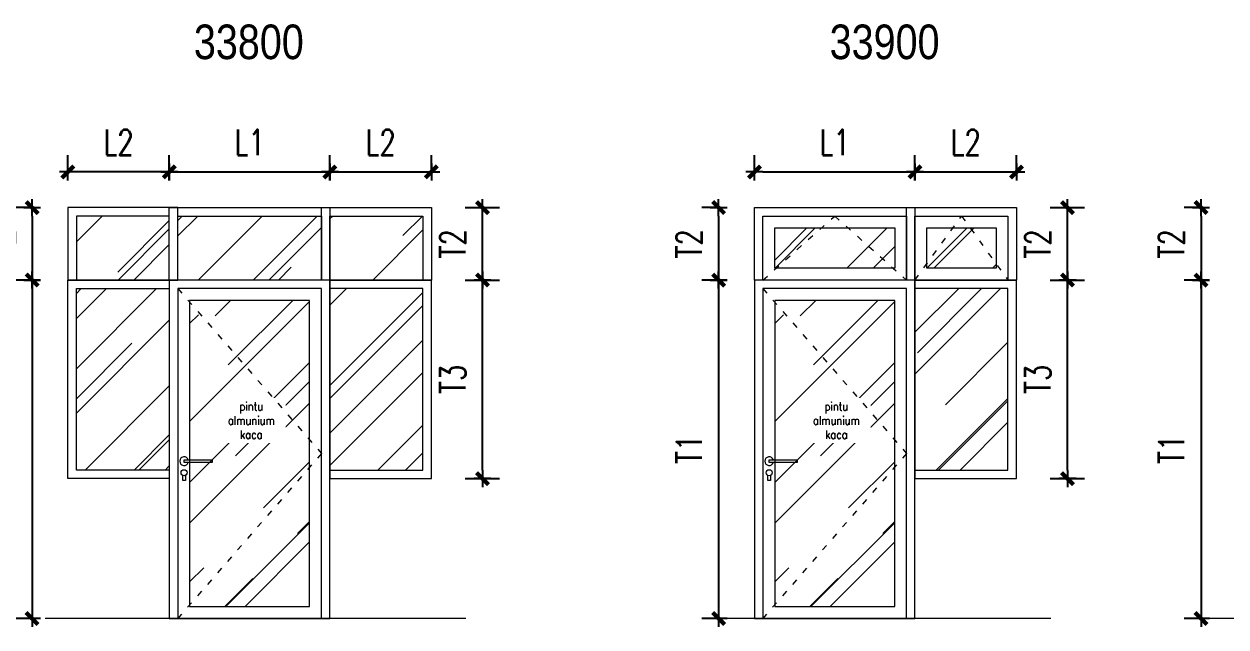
# Model space of a CAD drawing. Header units: centimetres. Extents: x 241563 to 294181, y -34797 to 61752.
# Drawn here: x 255805 to 262915, y -2270 to 1293 of the extents above; entities that cross this region are included whole.
import ezdxf

# ---------------------------------------------------------------- set-up
doc = ezdxf.new("R2010")
doc.units = ezdxf.units.CM
doc.header["$MEASUREMENT"] = 0
doc.linetypes.add('ACAD_ISO03W100', pattern=[30, 12, -18])
doc.layers.add('0.00', color=130, linetype='Continuous', lineweight=0)
doc.layers.add('0.09', color=30, linetype='Continuous', lineweight=9)
doc.styles.add('51DIM', font='SIMPLEX.shx', dxfattribs={"width": 0.85})
doc.styles.add('ISO', font='ARIALN.TTF')
doc.styles.add('TEXT', font='simplex.shx', dxfattribs={"width": 0.75})
doc.dimstyles.new('D100B', dxfattribs={"dimscale": 100, "dimtxt": 1.5, "dimasz": 0.5, "dimexe": 1, "dimexo": 2, "dimgap": 1, "dimtad": 1, "dimdec": 0, "dimzin": 0, "dimdsep": 46, "dimtxsty": 'TEXT', "dimblk1": 'tick', "dimblk2": 'tick', "dimsah": 1, "dimcen": 0, "dimclre": 15, "dimadec": 0, "dimazin": 0, "dimtfac": 1, "dimtdec": 0, "dimtix": 1, "dimtmove": 2, "dimatfit": 3, "dimldrblk": 'tick', "dimfxl": 1, "dimtolj": 1, "dimtzin": 0, "dimarcsym": 0})

# ---------------------------------------------------------------- blocks, each defined once
blk = doc.blocks.new('tick')
for p, q in [((-1, 0), (1, 0)), ((0, 1), (0, -1))]:
    blk.add_line(p, q)
at = {"const_width": 0.5}
blk.add_lwpolyline([(-0.71, -0.71), (0.71, 0.71)], dxfattribs=at)
blk = doc.blocks.new('*D277')
at = {"color": 15, "linetype": 'Continuous', "lineweight": -2, "ltscale": 2, "transparency": 16777216}
for p, q in [((256664.1, 408.3), (256664.1, 519)), ((257614.1, 408.3), (257614.1, 519))]:
    blk.add_line(p, q, dxfattribs=at)
at = {"color": 0, "linetype": 'Continuous', "lineweight": -2, "ltscale": 2, "transparency": 16777216}
blk.add_line((256714.1, 419), (257564.1, 419), dxfattribs=at)
at = {"layer": 'Defpoints', "color": 0, "linetype": 'Continuous', "ltscale": 2, "transparency": 16777216}
for p in [(257614.1, 419), (256664.1, 208.3), (257614.1, 208.3)]:
    blk.add_point(p, dxfattribs=at)
at = {"color": 0, "linetype": 'Continuous', "lineweight": -2, "ltscale": 2, "transparency": 16777216, "xscale": 50, "yscale": 50, "zscale": 50, "rotation": 180}
blk.add_blockref('tick', (256664.1, 419), dxfattribs=at)
at = {"color": 0, "linetype": 'Continuous', "lineweight": -2, "ltscale": 2, "transparency": 16777216, "xscale": 50, "yscale": 50, "zscale": 50}
blk.add_blockref('tick', (257614.1, 419), dxfattribs=at)
at = {"color": 0, "linetype": 'Continuous', "ltscale": 2, "transparency": 16777216, "insert": (257139.1, 594), "char_height": 150, "attachment_point": 5, "style": 'TEXT'}
blk.add_mtext('\\A1;L1', dxfattribs=at)
blk = doc.blocks.new('*D278')
at = {"color": 15, "linetype": 'Continuous', "lineweight": -2, "ltscale": 2, "transparency": 16777216}
for p, q in [((257614.1, 408.3), (257614.1, 519)), ((258214.1, 408.3), (258214.1, 519))]:
    blk.add_line(p, q, dxfattribs=at)
at = {"color": 0, "linetype": 'Continuous', "lineweight": -2, "ltscale": 2, "transparency": 16777216}
blk.add_line((257664.1, 419), (258164.1, 419), dxfattribs=at)
at = {"layer": 'Defpoints', "color": 0, "linetype": 'Continuous', "ltscale": 2, "transparency": 16777216}
for p in [(258214.1, 419), (257614.1, 208.3), (258214.1, 208.3)]:
    blk.add_point(p, dxfattribs=at)
at = {"color": 0, "linetype": 'Continuous', "lineweight": -2, "ltscale": 2, "transparency": 16777216, "xscale": 50, "yscale": 50, "zscale": 50, "rotation": 180}
blk.add_blockref('tick', (257614.1, 419), dxfattribs=at)
at = {"color": 0, "linetype": 'Continuous', "lineweight": -2, "ltscale": 2, "transparency": 16777216, "xscale": 50, "yscale": 50, "zscale": 50}
blk.add_blockref('tick', (258214.1, 419), dxfattribs=at)
at = {"color": 0, "linetype": 'Continuous', "ltscale": 2, "transparency": 16777216, "insert": (257914.1, 594), "char_height": 150, "attachment_point": 5, "style": 'TEXT'}
blk.add_mtext('\\A1;L2', dxfattribs=at)
blk = doc.blocks.new('*D279')
at = {"color": 15, "linetype": 'Continuous', "lineweight": -2, "ltscale": 2, "transparency": 16777216}
for p, q in [((256064.1, 408.3), (256064.1, 519)), ((256664.1, 408.3), (256664.1, 519))]:
    blk.add_line(p, q, dxfattribs=at)
at = {"color": 0, "linetype": 'Continuous', "lineweight": -2, "ltscale": 2, "transparency": 16777216}
blk.add_line((256614.1, 419), (256114.1, 419), dxfattribs=at)
at = {"layer": 'Defpoints', "color": 0, "linetype": 'Continuous', "ltscale": 2, "transparency": 16777216}
for p in [(256064.1, 419), (256064.1, 208.3), (256664.1, 208.3)]:
    blk.add_point(p, dxfattribs=at)
at = {"color": 0, "linetype": 'Continuous', "lineweight": -2, "ltscale": 2, "transparency": 16777216, "xscale": 50, "yscale": 50, "zscale": 50, "rotation": 180}
blk.add_blockref('tick', (256064.1, 419), dxfattribs=at)
at = {"color": 0, "linetype": 'Continuous', "lineweight": -2, "ltscale": 2, "transparency": 16777216, "xscale": 50, "yscale": 50, "zscale": 50}
blk.add_blockref('tick', (256664.1, 419), dxfattribs=at)
at = {"color": 0, "linetype": 'Continuous', "ltscale": 2, "transparency": 16777216, "insert": (256364.1, 594), "char_height": 150, "attachment_point": 5, "style": 'TEXT'}
blk.add_mtext('\\A1;L2', dxfattribs=at)
blk = doc.blocks.new('*D280')
at = {"color": 15, "linetype": 'Continuous', "lineweight": -2, "ltscale": 2, "transparency": 16777216}
for p, q in [((255864.1, -220), (255752.5, -220)), ((255864.1, -2220), (255752.5, -2220))]:
    blk.add_line(p, q, dxfattribs=at)
at = {"color": 0, "linetype": 'Continuous', "lineweight": -2, "ltscale": 2, "transparency": 16777216}
blk.add_line((255852.5, -270), (255852.5, -2170), dxfattribs=at)
at = {"layer": 'Defpoints', "color": 0, "linetype": 'Continuous', "ltscale": 2, "transparency": 16777216}
for p in [(256064.1, -220), (255852.5, -2220), (256064.1, -2220)]:
    blk.add_point(p, dxfattribs=at)
at = {"color": 0, "linetype": 'Continuous', "lineweight": -2, "ltscale": 2, "transparency": 16777216, "xscale": 50, "yscale": 50, "zscale": 50}
for p, rotation in [((255852.5, -220), 90), ((255852.5, -2220), 270)]:
    blk.add_blockref('tick', p, dxfattribs=dict(at, rotation=rotation))
at = {"color": 0, "linetype": 'Continuous', "ltscale": 2, "transparency": 16777216, "insert": (255677.5, -1220), "char_height": 150, "attachment_point": 5, "rotation": 90, "style": 'TEXT'}
blk.add_mtext('\\A1;T1', dxfattribs=at)
blk = doc.blocks.new('*D281')
at = {"color": 15, "linetype": 'Continuous', "lineweight": -2, "ltscale": 2, "transparency": 16777216}
for p, q in [((255864.1, 208.3), (255752.5, 208.3)), ((255864.1, -220), (255752.5, -220))]:
    blk.add_line(p, q, dxfattribs=at)
at = {"color": 0, "linetype": 'Continuous', "lineweight": -2, "ltscale": 2, "transparency": 16777216}
blk.add_line((255852.5, 158.3), (255852.5, -170), dxfattribs=at)
at = {"layer": 'Defpoints', "color": 0, "linetype": 'Continuous', "ltscale": 2, "transparency": 16777216}
for p in [(256064.1, 208.3), (255852.5, -220), (256064.1, -220)]:
    blk.add_point(p, dxfattribs=at)
at = {"color": 0, "linetype": 'Continuous', "lineweight": -2, "ltscale": 2, "transparency": 16777216, "xscale": 50, "yscale": 50, "zscale": 50}
for p, rotation in [((255852.5, 208.3), 90), ((255852.5, -220), 270)]:
    blk.add_blockref('tick', p, dxfattribs=dict(at, rotation=rotation))
at = {"color": 0, "linetype": 'Continuous', "ltscale": 2, "transparency": 16777216, "insert": (255677.5, -5.8), "char_height": 150, "attachment_point": 5, "rotation": 90, "style": 'TEXT'}
blk.add_mtext('\\A1;T2', dxfattribs=at)
blk = doc.blocks.new('*D282')
at = {"color": 15, "linetype": 'Continuous', "lineweight": -2, "ltscale": 2, "transparency": 16777216}
for p, q in [((259925.1, -220), (259813.4, -220)), ((259925.1, -2220), (259813.4, -2220))]:
    blk.add_line(p, q, dxfattribs=at)
at = {"color": 0, "linetype": 'Continuous', "lineweight": -2, "ltscale": 2, "transparency": 16777216}
blk.add_line((259913.4, -270), (259913.4, -2170), dxfattribs=at)
at = {"layer": 'Defpoints', "color": 0, "linetype": 'Continuous', "ltscale": 2, "transparency": 16777216}
for p in [(260125.1, -220), (259913.4, -2220), (260125.1, -2220)]:
    blk.add_point(p, dxfattribs=at)
at = {"color": 0, "linetype": 'Continuous', "lineweight": -2, "ltscale": 2, "transparency": 16777216, "xscale": 50, "yscale": 50, "zscale": 50}
for p, rotation in [((259913.4, -220), 90), ((259913.4, -2220), 270)]:
    blk.add_blockref('tick', p, dxfattribs=dict(at, rotation=rotation))
at = {"color": 0, "linetype": 'Continuous', "ltscale": 2, "transparency": 16777216, "insert": (259738.4, -1220), "char_height": 150, "attachment_point": 5, "rotation": 90, "style": 'TEXT'}
blk.add_mtext('\\A1;T1', dxfattribs=at)
blk = doc.blocks.new('*D283')
at = {"color": 15, "linetype": 'Continuous', "lineweight": -2, "ltscale": 2, "transparency": 16777216}
for p, q in [((259925.1, 208.3), (259813.4, 208.3)), ((259925.1, -220), (259813.4, -220))]:
    blk.add_line(p, q, dxfattribs=at)
at = {"color": 0, "linetype": 'Continuous', "lineweight": -2, "ltscale": 2, "transparency": 16777216}
blk.add_line((259913.4, 158.3), (259913.4, -170), dxfattribs=at)
at = {"layer": 'Defpoints', "color": 0, "linetype": 'Continuous', "ltscale": 2, "transparency": 16777216}
for p in [(260125.1, 208.3), (259913.4, -220), (260125.1, -220)]:
    blk.add_point(p, dxfattribs=at)
at = {"color": 0, "linetype": 'Continuous', "lineweight": -2, "ltscale": 2, "transparency": 16777216, "xscale": 50, "yscale": 50, "zscale": 50}
for p, rotation in [((259913.4, 208.3), 90), ((259913.4, -220), 270)]:
    blk.add_blockref('tick', p, dxfattribs=dict(at, rotation=rotation))
at = {"color": 0, "linetype": 'Continuous', "ltscale": 2, "transparency": 16777216, "insert": (259738.4, -5.8), "char_height": 150, "attachment_point": 5, "rotation": 90, "style": 'TEXT'}
blk.add_mtext('\\A1;T2', dxfattribs=at)
blk = doc.blocks.new('*D284')
at = {"color": 15, "linetype": 'Continuous', "lineweight": -2, "ltscale": 2, "transparency": 16777216}
for p, q in [((260125.1, 408.3), (260125.1, 519)), ((261075.1, 408.3), (261075.1, 519))]:
    blk.add_line(p, q, dxfattribs=at)
at = {"color": 0, "linetype": 'Continuous', "lineweight": -2, "ltscale": 2, "transparency": 16777216}
blk.add_line((260175.1, 419), (261025.1, 419), dxfattribs=at)
at = {"layer": 'Defpoints', "color": 0, "linetype": 'Continuous', "ltscale": 2, "transparency": 16777216}
for p in [(261075.1, 419), (260125.1, 208.3), (261075.1, 208.3)]:
    blk.add_point(p, dxfattribs=at)
at = {"color": 0, "linetype": 'Continuous', "lineweight": -2, "ltscale": 2, "transparency": 16777216, "xscale": 50, "yscale": 50, "zscale": 50, "rotation": 180}
blk.add_blockref('tick', (260125.1, 419), dxfattribs=at)
at = {"color": 0, "linetype": 'Continuous', "lineweight": -2, "ltscale": 2, "transparency": 16777216, "xscale": 50, "yscale": 50, "zscale": 50}
blk.add_blockref('tick', (261075.1, 419), dxfattribs=at)
at = {"color": 0, "linetype": 'Continuous', "ltscale": 2, "transparency": 16777216, "insert": (260600.1, 594), "char_height": 150, "attachment_point": 5, "style": 'TEXT'}
blk.add_mtext('\\A1;L1', dxfattribs=at)
blk = doc.blocks.new('*D285')
at = {"color": 15, "linetype": 'Continuous', "lineweight": -2, "ltscale": 2, "transparency": 16777216}
for p, q in [((261075.1, 408.3), (261075.1, 519)), ((261675.1, 408.3), (261675.1, 519))]:
    blk.add_line(p, q, dxfattribs=at)
at = {"color": 0, "linetype": 'Continuous', "lineweight": -2, "ltscale": 2, "transparency": 16777216}
blk.add_line((261125.1, 419), (261625.1, 419), dxfattribs=at)
at = {"layer": 'Defpoints', "color": 0, "linetype": 'Continuous', "ltscale": 2, "transparency": 16777216}
for p in [(261675.1, 419), (261075.1, 208.3), (261675.1, 208.3)]:
    blk.add_point(p, dxfattribs=at)
at = {"color": 0, "linetype": 'Continuous', "lineweight": -2, "ltscale": 2, "transparency": 16777216, "xscale": 50, "yscale": 50, "zscale": 50, "rotation": 180}
blk.add_blockref('tick', (261075.1, 419), dxfattribs=at)
at = {"color": 0, "linetype": 'Continuous', "lineweight": -2, "ltscale": 2, "transparency": 16777216, "xscale": 50, "yscale": 50, "zscale": 50}
blk.add_blockref('tick', (261675.1, 419), dxfattribs=at)
at = {"color": 0, "linetype": 'Continuous', "ltscale": 2, "transparency": 16777216, "insert": (261375.1, 594), "char_height": 150, "attachment_point": 5, "style": 'TEXT'}
blk.add_mtext('\\A1;L2', dxfattribs=at)
blk = doc.blocks.new('*D286')
at = {"color": 15, "linetype": 'Continuous', "lineweight": -2, "ltscale": 2, "transparency": 16777216}
for p, q in [((261875.1, 208.3), (262077.6, 208.3)), ((261875.1, -220), (262077.6, -220))]:
    blk.add_line(p, q, dxfattribs=at)
at = {"color": 0, "linetype": 'Continuous', "lineweight": -2, "ltscale": 2, "transparency": 16777216}
blk.add_line((261977.6, -170), (261977.6, 158.3), dxfattribs=at)
at = {"layer": 'Defpoints', "color": 0, "linetype": 'Continuous', "ltscale": 2, "transparency": 16777216}
for p in [(261675.1, 208.3), (261977.6, 208.3), (261675.1, -220)]:
    blk.add_point(p, dxfattribs=at)
at = {"color": 0, "linetype": 'Continuous', "lineweight": -2, "ltscale": 2, "transparency": 16777216, "xscale": 50, "yscale": 50, "zscale": 50}
for p, rotation in [((261977.6, 208.3), 90), ((261977.6, -220), 270)]:
    blk.add_blockref('tick', p, dxfattribs=dict(at, rotation=rotation))
at = {"color": 0, "linetype": 'Continuous', "ltscale": 2, "transparency": 16777216, "insert": (261802.6, -5.8), "char_height": 150, "attachment_point": 5, "rotation": 90, "style": 'TEXT'}
blk.add_mtext('\\A1;T2', dxfattribs=at)
blk = doc.blocks.new('*D287')
at = {"color": 15, "linetype": 'Continuous', "lineweight": -2, "ltscale": 2, "transparency": 16777216}
for p, q in [((261875.1, -220), (262077.6, -220)), ((261875.1, -1393.4), (262077.6, -1393.4))]:
    blk.add_line(p, q, dxfattribs=at)
at = {"color": 0, "linetype": 'Continuous', "lineweight": -2, "ltscale": 2, "transparency": 16777216}
blk.add_line((261977.6, -1343.4), (261977.6, -270), dxfattribs=at)
at = {"layer": 'Defpoints', "color": 0, "linetype": 'Continuous', "ltscale": 2, "transparency": 16777216}
for p in [(261675.1, -220), (261977.6, -220), (261675.1, -1393.4)]:
    blk.add_point(p, dxfattribs=at)
at = {"color": 0, "linetype": 'Continuous', "lineweight": -2, "ltscale": 2, "transparency": 16777216, "xscale": 50, "yscale": 50, "zscale": 50}
for p, rotation in [((261977.6, -220), 90), ((261977.6, -1393.4), 270)]:
    blk.add_blockref('tick', p, dxfattribs=dict(at, rotation=rotation))
at = {"color": 0, "linetype": 'Continuous', "ltscale": 2, "transparency": 16777216, "insert": (261802.6, -806.7), "char_height": 150, "attachment_point": 5, "rotation": 90, "style": 'TEXT'}
blk.add_mtext('\\A1;T3', dxfattribs=at)
blk = doc.blocks.new('*D292')
at = {"color": 15, "linetype": 'Continuous', "lineweight": -2, "ltscale": 2, "transparency": 16777216}
for p, q in [((262778.8, -220), (262667.2, -220)), ((262778.8, -2220), (262667.2, -2220))]:
    blk.add_line(p, q, dxfattribs=at)
at = {"color": 0, "linetype": 'Continuous', "lineweight": -2, "ltscale": 2, "transparency": 16777216}
blk.add_line((262767.2, -270), (262767.2, -2170), dxfattribs=at)
at = {"layer": 'Defpoints', "color": 0, "linetype": 'Continuous', "ltscale": 2, "transparency": 16777216}
for p in [(262978.8, -220), (262767.2, -2220), (262978.8, -2220)]:
    blk.add_point(p, dxfattribs=at)
at = {"color": 0, "linetype": 'Continuous', "lineweight": -2, "ltscale": 2, "transparency": 16777216, "xscale": 50, "yscale": 50, "zscale": 50}
for p, rotation in [((262767.2, -220), 90), ((262767.2, -2220), 270)]:
    blk.add_blockref('tick', p, dxfattribs=dict(at, rotation=rotation))
at = {"color": 0, "linetype": 'Continuous', "ltscale": 2, "transparency": 16777216, "insert": (262592.2, -1220), "char_height": 150, "attachment_point": 5, "rotation": 90, "style": 'TEXT'}
blk.add_mtext('\\A1;T1', dxfattribs=at)
blk = doc.blocks.new('*D293')
at = {"color": 15, "linetype": 'Continuous', "lineweight": -2, "ltscale": 2, "transparency": 16777216}
for p, q in [((262778.8, 208.3), (262667.2, 208.3)), ((262778.8, -220), (262667.2, -220))]:
    blk.add_line(p, q, dxfattribs=at)
at = {"color": 0, "linetype": 'Continuous', "lineweight": -2, "ltscale": 2, "transparency": 16777216}
blk.add_line((262767.2, 158.3), (262767.2, -170), dxfattribs=at)
at = {"layer": 'Defpoints', "color": 0, "linetype": 'Continuous', "ltscale": 2, "transparency": 16777216}
for p in [(262978.8, 208.3), (262767.2, -220), (262978.8, -220)]:
    blk.add_point(p, dxfattribs=at)
at = {"color": 0, "linetype": 'Continuous', "lineweight": -2, "ltscale": 2, "transparency": 16777216, "xscale": 50, "yscale": 50, "zscale": 50}
for p, rotation in [((262767.2, 208.3), 90), ((262767.2, -220), 270)]:
    blk.add_blockref('tick', p, dxfattribs=dict(at, rotation=rotation))
at = {"color": 0, "linetype": 'Continuous', "ltscale": 2, "transparency": 16777216, "insert": (262592.2, -5.8), "char_height": 150, "attachment_point": 5, "rotation": 90, "style": 'TEXT'}
blk.add_mtext('\\A1;T2', dxfattribs=at)
blk = doc.blocks.new('*D304')
at = {"color": 15, "linetype": 'Continuous', "lineweight": -2, "ltscale": 2, "transparency": 16777216}
for p, q in [((258414.1, 208.3), (258616.7, 208.3)), ((258414.1, -220), (258616.7, -220))]:
    blk.add_line(p, q, dxfattribs=at)
at = {"color": 0, "linetype": 'Continuous', "lineweight": -2, "ltscale": 2, "transparency": 16777216}
blk.add_line((258516.7, -170), (258516.7, 158.3), dxfattribs=at)
at = {"layer": 'Defpoints', "color": 0, "linetype": 'Continuous', "ltscale": 2, "transparency": 16777216}
for p in [(258214.1, 208.3), (258516.7, 208.3), (258214.1, -220)]:
    blk.add_point(p, dxfattribs=at)
at = {"color": 0, "linetype": 'Continuous', "lineweight": -2, "ltscale": 2, "transparency": 16777216, "xscale": 50, "yscale": 50, "zscale": 50}
for p, rotation in [((258516.7, 208.3), 90), ((258516.7, -220), 270)]:
    blk.add_blockref('tick', p, dxfattribs=dict(at, rotation=rotation))
at = {"color": 0, "linetype": 'Continuous', "ltscale": 2, "transparency": 16777216, "insert": (258341.7, -5.8), "char_height": 150, "attachment_point": 5, "rotation": 90, "style": 'TEXT'}
blk.add_mtext('\\A1;T2', dxfattribs=at)
blk = doc.blocks.new('*D305')
at = {"color": 15, "linetype": 'Continuous', "lineweight": -2, "ltscale": 2, "transparency": 16777216}
for p, q in [((258414.1, -220), (258616.7, -220)), ((258414.1, -1393.4), (258616.7, -1393.4))]:
    blk.add_line(p, q, dxfattribs=at)
at = {"color": 0, "linetype": 'Continuous', "lineweight": -2, "ltscale": 2, "transparency": 16777216}
blk.add_line((258516.7, -1343.4), (258516.7, -270), dxfattribs=at)
at = {"layer": 'Defpoints', "color": 0, "linetype": 'Continuous', "ltscale": 2, "transparency": 16777216}
for p in [(258214.1, -220), (258516.7, -220), (258214.1, -1393.4)]:
    blk.add_point(p, dxfattribs=at)
at = {"color": 0, "linetype": 'Continuous', "lineweight": -2, "ltscale": 2, "transparency": 16777216, "xscale": 50, "yscale": 50, "zscale": 50}
for p, rotation in [((258516.7, -220), 90), ((258516.7, -1393.4), 270)]:
    blk.add_blockref('tick', p, dxfattribs=dict(at, rotation=rotation))
at = {"color": 0, "linetype": 'Continuous', "ltscale": 2, "transparency": 16777216, "insert": (258341.7, -806.7), "char_height": 150, "attachment_point": 5, "rotation": 90, "style": 'TEXT'}
blk.add_mtext('\\A1;T3', dxfattribs=at)

msp = doc.modelspace()

# ---------------------------------------------------------------- hatches: boundary and pattern name
at = {"layer": '0.00', "linetype": 'Continuous', "ltscale": 2}
h = msp.add_hatch(dxfattribs=at)
h.set_pattern_fill('AR-RROOF', color=4, scale=500, angle=45)
h.set_pattern_definition([(45, (-38508.8, -3854.4), (424.2641, 1131.37085), [7500, -1000, 2500, -500]), (45, (-38215.36, -3207.4), (-823.7794, 116.6726), [1500, -165, 3000, -375]), (45, (-38632.55, -3377.1), (1601.59686, 2075.3584), [4000, -700, 2000, -500])])
h.paths.add_polyline_path([(258164.1, -220), (257614.1, -220), (257614.1, 158.3), (258164.1, 158.3)])
h.paths.add_polyline_path([(257564.1, -220), (256714.1, -220), (256714.1, 158.3), (257564.1, 158.3)])
h.paths.add_polyline_path([(256114.1, -220), (256664.1, -220), (256664.1, 158.3), (256114.1, 158.3)])
h = msp.add_hatch(dxfattribs=at)
h.set_pattern_fill('AR-RROOF', color=4, scale=500, angle=45)
h.set_pattern_definition([(45, (-28240.35, -10617.05), (424.2641, 1131.37085), [7500, -1000, 2500, -500]), (45, (-27946.9, -9970.05), (-823.7794, 116.6726), [1500, -165, 3000, -375]), (45, (-28364.1, -10139.76), (1601.59686, 2075.3584), [4000, -700, 2000, -500])])
h.paths.add_polyline_path([(260955.1, -150), (260245.1, -150), (260245.1, 88.3), (260955.1, 88.3)])
h.paths.add_polyline_path([(261555.1, -150), (261145.1, -150), (261145.1, 88.3), (261555.1, 88.3)])
h = msp.add_hatch(dxfattribs=at)
h.set_pattern_fill('AR-RROOF', color=4, scale=500, angle=45)
h.set_pattern_definition([(45, (5843.8, -16298.35), (424.2641, 1131.37085), [7500, -1000, 2500, -500]), (45, (6137.3, -15651.35), (-823.7794, 116.6726), [1500, -165, 3000, -375]), (45, (5720.08, -15821.06), (1601.59686, 2075.3584), [4000, -700, 2000, -500])])
h.paths.add_polyline_path([(261625.1, -270), (261075.1, -270), (261075.1, -1343.4), (261625.1, -1343.4)])
h = msp.add_hatch(dxfattribs=at)
h.set_pattern_fill('AR-RROOF', color=4, scale=500, angle=45)
h.set_pattern_definition([(45, (2382.9, -19178), (424.2641, 1131.37085), [7500, -1000, 2500, -500]), (45, (2676.34, -18531), (-823.7794, 116.6726), [1500, -165, 3000, -375]), (45, (2259.14, -18700.7), (1601.59686, 2075.3584), [4000, -700, 2000, -500])])
h.paths.add_polyline_path([(256784.1, -2150), (257494.1, -2150), (257494.1, -340), (256784.1, -340)])
h = msp.add_hatch(dxfattribs=at)
h.set_pattern_fill('AR-RROOF', color=4, scale=500, angle=45)
h.set_pattern_definition([(45, (5843.8, -19178), (424.2641, 1131.37085), [7500, -1000, 2500, -500]), (45, (6137.3, -18531), (-823.7794, 116.6726), [1500, -165, 3000, -375]), (45, (5720.08, -18700.7), (1601.59686, 2075.3584), [4000, -700, 2000, -500])])
h.paths.add_polyline_path([(260245.1, -2150), (260955.1, -2150), (260955.1, -340), (260245.1, -340)])

# ---------------------------------------------------------------- linework, layer by layer
at = {"layer": '0.00', "color": 40, "linetype": 'Continuous', "ltscale": 2, "true_color": 0xf8d731}
for p, q in [((256664.1, -220), (256064.1, -220)), ((257614.1, -220), (258214.1, -220)), ((261075.1, -220), (261675.1, -220))]:
    msp.add_line(p, q, dxfattribs=at)
at = {"layer": '0.00', "color": 40, "linetype": 'Continuous', "ltscale": 0.5, "true_color": 0xf8d731}
for p, q in [((258418.4, -2220), (255929.1, -2220)), ((261879.4, -2220), (259873.3, -2220)), ((265362, -2220), (262727, -2220))]:
    msp.add_line(p, q, dxfattribs=at)
for points in [[(256064.1, -220), (256714.1, -220), (256714.1, 208.3), (256064.1, 208.3)], [(256114.1, -220), (256664.1, -220), (256664.1, 158.3), (256114.1, 158.3)], [(257614.1, -220), (256664.1, -220), (256664.1, 208.3), (257614.1, 208.3)], [(257564.1, -220), (256714.1, -220), (256714.1, 158.3), (257564.1, 158.3)], [(258214.1, -220), (257564.1, -220), (257564.1, 208.3), (258214.1, 208.3)], [(258164.1, -220), (257614.1, -220), (257614.1, 158.3), (258164.1, 158.3)], [(261075.1, -220), (260125.1, -220), (260125.1, 208.3), (261075.1, 208.3)], [(261025.1, -220), (260175.1, -220), (260175.1, 158.3), (261025.1, 158.3)], [(261675.1, -220), (261025.1, -220), (261025.1, 208.3), (261675.1, 208.3)], [(261625.1, -220), (261075.1, -220), (261075.1, 158.3), (261625.1, 158.3)], [(260955.1, -150), (260245.1, -150), (260245.1, 88.3), (260955.1, 88.3)], [(261555.1, -150), (261145.1, -150), (261145.1, 88.3), (261555.1, 88.3)], [(256664.1, -2220), (257614.1, -2220), (257614.1, -220), (256664.1, -220)], [(256714.1, -2220), (257564.1, -2220), (257564.1, -270), (256714.1, -270)], [(260125.1, -2220), (261075.1, -2220), (261075.1, -220), (260125.1, -220)], [(260175.1, -2220), (261025.1, -2220), (261025.1, -270), (260175.1, -270)], [(256784.1, -2150), (257494.1, -2150), (257494.1, -340), (256784.1, -340)], [(260245.1, -2150), (260955.1, -2150), (260955.1, -340), (260245.1, -340)], [(256751.6, -1282.4), (256916.9, -1282.4), (256916.9, -1298.2), (256751.6, -1298.2)], [(260212.5, -1282.4), (260377.8, -1282.4), (260377.8, -1298.2), (260212.5, -1298.2)]]:
    msp.add_lwpolyline(points, close=True, dxfattribs=at)
at = {"layer": '0.00', "color": 40, "linetype": 'ACAD_ISO03W100', "ltscale": 3, "true_color": 0xf8d731}
for points in [[(260175.1, -220), (260600.1, 158.3), (261025.1, -220)], [(261075.1, -220), (261350.1, 158.3), (261625.1, -220)]]:
    msp.add_lwpolyline(points, dxfattribs=at)
at = {"layer": '0.00', "color": 40, "linetype": 'Continuous', "ltscale": 2, "true_color": 0xf8d731}
for points in [[(256064.1, -220), (256664.1, -220), (256664.1, -1393.4), (256064.1, -1393.4)], [(256114.1, -270), (256664.1, -270), (256664.1, -1343.4), (256114.1, -1343.4)], [(258214.1, -220), (257614.1, -220), (257614.1, -1393.4), (258214.1, -1393.4)], [(258164.1, -270), (257614.1, -270), (257614.1, -1343.4), (258164.1, -1343.4)], [(261675.1, -220), (261075.1, -220), (261075.1, -1393.4), (261675.1, -1393.4)], [(261625.1, -270), (261075.1, -270), (261075.1, -1343.4), (261625.1, -1343.4)]]:
    msp.add_lwpolyline(points, close=True, dxfattribs=at)
at = {"layer": '0.00', "color": 40, "linetype": 'Continuous', "ltscale": 0.5, "true_color": 0xf8d731}
for points in [[(256759, -1375.5), (256759, -1405.3), (256744.2, -1405.3), (256744.2, -1375.5)], [(260219.9, -1375.5), (260219.9, -1405.3), (260205.1, -1405.3), (260205.1, -1375.5)]]:
    msp.add_lwpolyline(points, dxfattribs=at)
for centre in [(256751.6, -1358.9), (260212.5, -1358.9)]:
    msp.add_circle(centre, 18.1, dxfattribs=at)
for centre in [(256751.6, -1290.3), (260212.5, -1290.3)]:
    msp.add_arc(centre, 25.9, 17.67913, 342.32087, dxfattribs=at)

# ---------------------------------------------------------------- texts
at = {"layer": '0.00', "color": 40, "linetype": 'Continuous', "ltscale": 2, "true_color": 0xf8d731, "char_height": 204.1, "width": 604.134, "attachment_point": 1, "style": 'ISO'}
for s, insert in [('33800', (256809.4, 1290)), ('33900', (260570.3, 1290))]:
    msp.add_mtext(s, dxfattribs=dict(at, insert=insert))

# ---------------------------------------------------------------- dimensions: what is measured, and where the dimension line sits
at = {"linetype": 'Continuous', "ltscale": 2}
for base, p1, p2, angle, text, picture, middle in [((256064.1, 419), (256664.1, 208.3), (256064.1, 208.3), 180, 'L2', '*D279', (256364.1, 594)), ((255852.5, -220), (256064.1, 208.3), (256064.1, -220), 90, 'T2', '*D281', (255677.5, -5.8)), ((258516.7, 208.3), (258214.1, -220), (258214.1, 208.3), 90, 'T2', '*D304', (258341.7, -5.8)), ((259913.4, -220), (260125.1, 208.3), (260125.1, -220), 90, 'T2', '*D283', (259738.4, -5.8)), ((261977.6, 208.3), (261675.1, -220), (261675.1, 208.3), 90, 'T2', '*D286', (261802.6, -5.8)), ((262767.2, -220), (262978.8, 208.3), (262978.8, -220), 90, 'T2', '*D293', (262592.2, -5.8)), ((255852.5, -2220), (256064.1, -220), (256064.1, -2220), 90, 'T1', '*D280', (255677.5, -1220)), ((258516.7, -220), (258214.1, -1393.4), (258214.1, -220), 90, 'T3', '*D305', (258341.7, -806.7)), ((259913.4, -2220), (260125.1, -220), (260125.1, -2220), 90, 'T1', '*D282', (259738.4, -1220)), ((261977.6, -220), (261675.1, -1393.4), (261675.1, -220), 90, 'T3', '*D287', (261802.6, -806.7)), ((262767.2, -2220), (262978.8, -220), (262978.8, -2220), 90, 'T1', '*D292', (262592.2, -1220))]:
    dim = msp.add_linear_dim(base=base, p1=p1, p2=p2, angle=angle, text=text, dimstyle='D100B', dxfattribs=at)
    dim.commit()
    dim.dimension.update_dxf_attribs({"geometry": picture, "text_midpoint": middle})
for base, p1, p2, text, picture, middle in [((257614.1, 419), (256664.1, 208.3), (257614.1, 208.3), 'L1', '*D277', (257139.1, 594)), ((258214.1, 419), (257614.1, 208.3), (258214.1, 208.3), 'L2', '*D278', (257914.1, 594)), ((261075.1, 419), (260125.1, 208.3), (261075.1, 208.3), 'L1', '*D284', (260600.1, 594)), ((261675.1, 419), (261075.1, 208.3), (261675.1, 208.3), 'L2', '*D285', (261375.1, 594))]:
    dim = msp.add_linear_dim(base=base, p1=p1, p2=p2, text=text, dimstyle='D100B', dxfattribs=at)
    dim.commit()
    dim.dimension.update_dxf_attribs({"geometry": picture, "text_midpoint": middle})

# ---------------------------------------------------------------- next in the draw order: texts
at = {"layer": '0.09', "color": 2, "lineweight": 18, "char_height": 50, "width": 357.616, "attachment_point": 5, "style": '51DIM', "bg_fill": 3, "box_fill_scale": 1.5, "bg_fill_color": 256, "bg_fill_transparency": 0}
for insert in [(257148.9, -1049.9), (260609.8, -1049.9)]:
    msp.add_mtext('{\\C256;pintu \\Palmunium \\Pkaca}', dxfattribs=dict(at, insert=insert))

# ---------------------------------------------------------------- next in the draw order: hatches: boundary and pattern name
at = {"layer": '0.00', "linetype": 'Continuous', "ltscale": 2}
h = msp.add_hatch(dxfattribs=at)
h.set_pattern_fill('AR-RROOF', color=4, scale=500, angle=45)
h.set_pattern_definition([(45, (-4544.2, -16298.35), (424.2641, 1131.37085), [7500, -1000, 2500, -500]), (45, (-4250.74, -15651.35), (-823.7794, 116.6726), [1500, -165, 3000, -375]), (45, (-4667.93, -15821.06), (1601.59686, 2075.3584), [4000, -700, 2000, -500])])
h.paths.add_polyline_path([(256114.1, -270), (256664.1, -270), (256664.1, -1343.4), (256114.1, -1343.4)])
h.paths.add_polyline_path([(258164.1, -270), (257614.1, -270), (257614.1, -1343.4), (258164.1, -1343.4)])

# ---------------------------------------------------------------- next in the draw order: linework, layer by layer
at = {"layer": '0.00', "color": 40, "linetype": 'ACAD_ISO03W100', "ltscale": 3, "true_color": 0xf8d731}
for points in [[(256714.1, -270), (257564.1, -1245), (256714.1, -2220)], [(260175.1, -270), (261025.1, -1245), (260175.1, -2220)]]:
    msp.add_lwpolyline(points, dxfattribs=at)

doc.saveas('drawing.dxf')
